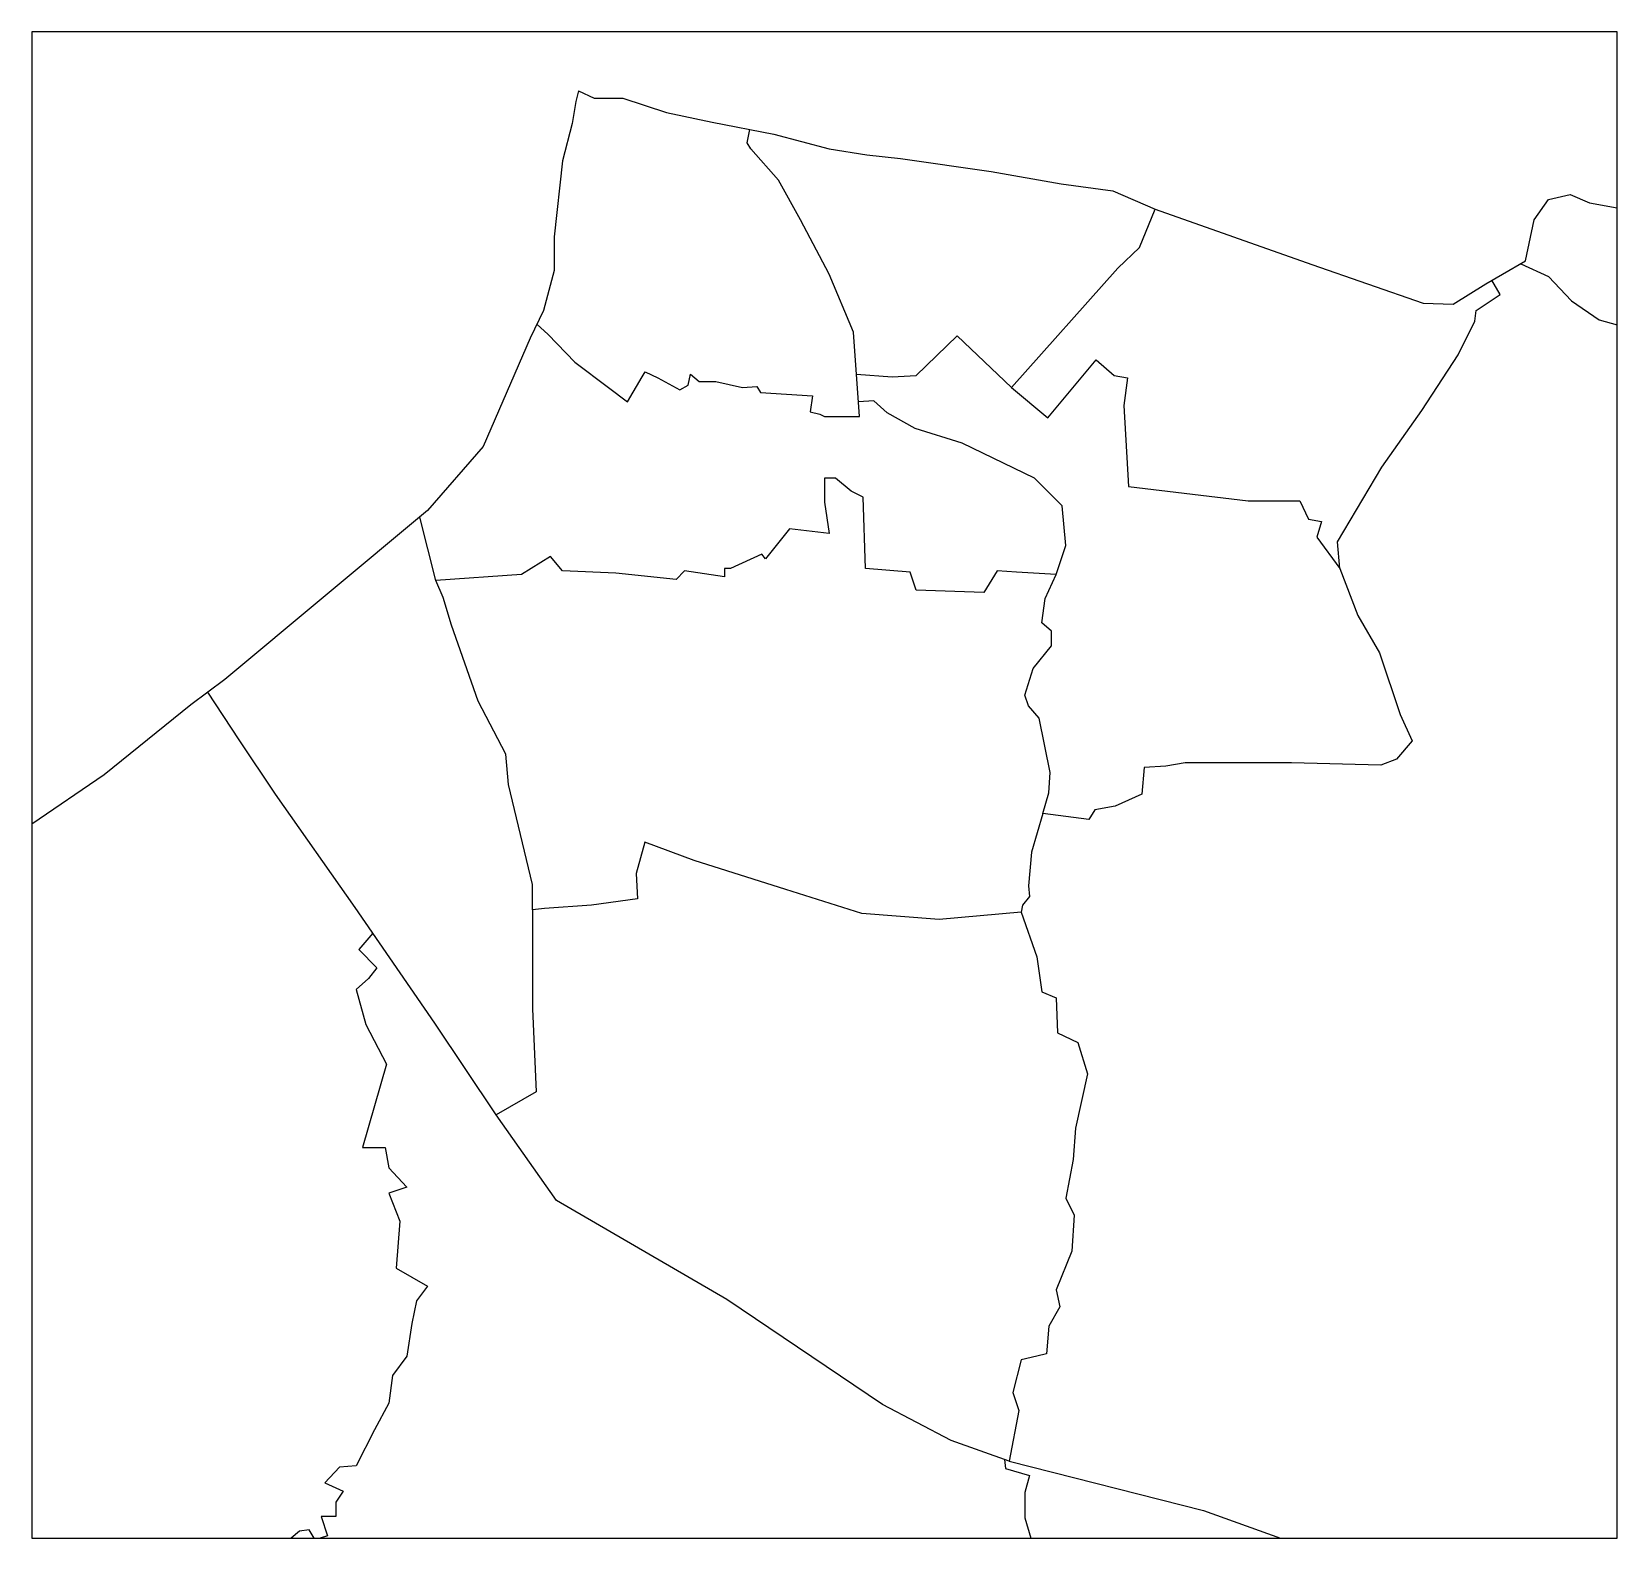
# Model space of a CAD drawing. Header units: millimetres. Extents: x -2888 to 7167, y -634 to 4310.
# Drawn here: x -1025.4 to -825.6, y -633.6 to -443.6 of the extents above; entities that cross this region are included whole.
import ezdxf

# ---------------------------------------------------------------- set-up
doc = ezdxf.new("R2010")
doc.units = ezdxf.units.MM
doc.header["$MEASUREMENT"] = 0

msp = doc.modelspace()

# ---------------------------------------------------------------- linework, layer by layer
at = {"ltscale": 100}
for points in [[(-825.55948, -443.58915), (-1025.44738, -443.58915), (-1025.44738, -633.58915), (-825.55948, -633.58915)], [(-1025.44738, -633.58915), (-825.55948, -633.58915), (-825.55948, -443.58915), (-1025.44738, -443.58915)]]:
    msp.add_lwpolyline(points, close=True, dxfattribs=at)
for points in [[(-956.53626, -451.04311), (-956.8405, -452.41221), (-957.29687, -455.1504), (-958.51384, -459.86617), (-959.57869, -469.44984), (-959.57869, -473.70925), (-960.94779, -478.72926), (-962.62113, -482.22806), (-968.55387, -495.91901), (-975.55147, -503.98146), (-1001.10791, -525.2785), (-1005.36732, -528.47306), (-1016.32008, -537.29611), (-1025.44738, -543.5331)], [(-956.53626, -451.04311), (-954.55868, -451.95584), (-950.90776, -451.95584), (-945.43137, -453.78131), (-939.65075, -454.99828), (-931.89254, -456.5195), (-924.89495, -458.34496), (-920.17917, -459.10556), (-915.91977, -459.56193), (-904.51064, -461.23527), (-895.68758, -462.75648), (-889.14635, -463.66922), (-883.82209, -465.95104), (-864.04627, -472.94864), (-850.05107, -477.81653), (-846.24803, -477.96865), (-842.14074, -475.38259), (-840.01104, -474.16561), (-837.12073, -472.49227), (-836.05588, -467.32014), (-834.23042, -464.73407), (-831.49223, -464.12558), (-829.05828, -465.19043), (-825.55948, -465.79892)], [(-961.78446, -480.47866), (-960.3393, -481.7717), (-956.99262, -485.2705), (-952.73322, -488.46505), (-950.34795, -490.254), (-948.47381, -487.09596), (-948.10037, -486.46669), (-946.49623, -487.24808), (-943.75804, -488.76929), (-942.69318, -488.16081), (-942.38894, -486.79171), (-941.32409, -487.70444), (-939.19438, -487.70444), (-935.84771, -488.46505), (-934.02225, -488.31293), (-933.56588, -489.07354), (-927.02465, -489.5299), (-927.32889, -491.50749), (-926.11192, -491.81173), (-925.50343, -492.11597), (-921.0919, -492.11597), (-921.85251, -481.46745), (-924.89495, -474.16561), (-928.54587, -467.32014), (-931.28406, -462.30012), (-934.78286, -458.34496), (-935.23922, -457.58435), (-934.91425, -455.927)], [(-921.47221, -486.79171), (-916.98462, -487.09596), (-913.94218, -486.94383), (-908.77005, -481.92382), (-901.92457, -488.46505), (-888.53786, -473.405), (-885.79967, -470.81893), (-883.82209, -465.95104)], [(-837.72637, -472.84291), (-834.23042, -474.46986), (-831.3401, -477.51229), (-827.84131, -479.94624), (-825.55948, -480.55472)], [(-901.92457, -488.46505), (-897.36092, -492.26809), (-891.27605, -484.96625), (-888.99423, -486.94383), (-887.32089, -487.24808), (-887.77725, -490.74688), (-887.16877, -500.93903), (-872.10872, -502.76449), (-865.56749, -502.76449), (-864.50263, -505.04632), (-862.82929, -505.35056), (-863.43778, -507.32814), (-860.54747, -511.28331), (-860.85171, -507.93663), (-855.22321, -498.50508), (-850.20319, -491.35536), (-845.63954, -484.35777), (-843.50984, -480.09836), (-843.35772, -478.72926), (-840.31528, -476.75168), (-841.35439, -474.93324)], [(-860.54747, -511.28331), (-858.26564, -517.21605), (-855.52745, -521.93182), (-852.94138, -529.69003), (-851.42017, -533.03671), (-853.39775, -535.31853), (-855.37533, -536.07914), (-866.63234, -535.7749), (-880.01905, -535.7749), (-882.45299, -536.23126), (-885.19118, -536.38338), (-885.49543, -539.73006), (-888.8421, -541.25128), (-891.42817, -541.70764), (-892.18878, -542.92462), (-897.96941, -542.16401), (-897.2088, -539.57794), (-897.05668, -536.99187), (-898.42577, -530.1464), (-899.79487, -528.62518), (-900.25123, -527.25608), (-899.18638, -523.90941), (-896.90455, -521.01909), (-896.90455, -519.19363), (-898.12153, -518.12878), (-897.66516, -515.08635), (-896.29607, -512.04391), (-895.07909, -508.39299), (-895.53546, -503.37298), (-899.03426, -499.87418), (-908.16156, -495.46265), (-914.09431, -493.63719), (-917.5931, -491.65961), (-919.26644, -490.13839), (-921.22318, -490.27816)], [(-896.29607, -512.04391), (-901.31608, -511.73967), (-903.75003, -511.58755), (-905.42337, -514.32574), (-913.94218, -514.0215), (-914.70279, -511.73967), (-920.33129, -511.28331), (-920.63554, -502.30813), (-922.15676, -501.54752), (-924.13434, -499.87418), (-925.50343, -499.87418), (-925.50343, -502.91661), (-924.89495, -506.87178), (-929.91496, -506.26329), (-932.9574, -510.06633), (-933.41376, -509.45784), (-937.36892, -511.28331), (-938.12953, -511.28331), (-938.12953, -512.34816), (-943.14955, -511.58755), (-944.2144, -512.6524), (-951.82049, -511.89179), (-958.51384, -511.58755), (-960.03506, -509.76209), (-963.68598, -512.04391), (-974.48662, -512.80452), (-976.53901, -504.80442)], [(-897.96941, -542.16401), (-899.40826, -547.05613), (-899.79487, -551.29131), (-899.64274, -552.66041), (-900.55547, -553.72526), (-900.7076, -554.63799), (-911.05187, -555.55072), (-920.78766, -554.79011), (-930.37133, -551.74768), (-941.93258, -548.09675), (-948.16956, -545.81493), (-949.23442, -549.77009), (-949.08229, -552.96465), (-954.86292, -553.72526), (-960.79567, -554.18162), (-962.31688, -554.33374), (-962.31688, -551.13919), (-965.35932, -538.51309), (-965.66356, -534.71005), (-969.16236, -528.01669), (-972.50904, -518.43302), (-973.57389, -514.93423), (-974.48662, -512.80452)], [(-962.31688, -554.33374), (-962.31688, -566.80772), (-961.86052, -577.30412), (-966.88053, -580.19443), (-974.63874, -568.63318), (-984.67877, -554.0295), (-994.7188, -539.73006), (-999.28245, -532.88459), (-1003.23762, -526.87578)], [(-900.7076, -554.63799), (-898.73001, -560.26649), (-898.12153, -564.67802), (-896.29607, -565.43863), (-896.14395, -569.85016), (-893.55788, -571.06713), (-892.3409, -575.02229), (-893.86212, -581.86777), (-894.16636, -585.82293), (-895.07909, -590.69083), (-894.01424, -592.82053), (-894.31849, -597.38418), (-896.29607, -602.25208), (-895.8397, -604.38178), (-897.2088, -606.81573), (-897.51304, -610.31453), (-898.73001, -610.61877), (-900.7076, -611.07514), (-901.77245, -615.18242), (-901.01184, -617.46425), (-902.22881, -623.85336), (-909.53065, -621.26729), (-918.20159, -616.70364), (-937.82529, -603.46905), (-959.27445, -590.99507), (-966.88053, -580.19443)], [(-982.45505, -557.264), (-984.22241, -559.35376), (-981.94058, -561.63559), (-983.00543, -563.00468), (-984.52665, -564.37378), (-983.30968, -568.78531), (-980.72361, -573.80532), (-983.76604, -584.30172), (-980.87573, -584.30172), (-980.41936, -586.88779), (-978.13754, -589.32173), (-980.41936, -590.08234), (-979.05027, -593.58114), (-979.50663, -599.51389), (-975.55147, -601.79571), (-976.92056, -603.62117), (-977.52905, -606.51149), (-978.13754, -610.61877), (-979.963, -613.05272), (-980.41936, -616.55152), (-982.24482, -619.89819), (-984.52665, -624.46185), (-986.65635, -624.61397), (-988.48181, -626.59155), (-986.19999, -627.6564), (-987.11272, -629.0255), (-987.11272, -630.85096), (-988.93818, -630.85096), (-988.17757, -633.2849), (-989.0903, -633.58915)], [(-902.81735, -623.64492), (-902.68518, -624.76609), (-899.64274, -625.67882), (-900.25123, -627.80852), (-900.25123, -631.00308), (-899.49062, -633.58915)], [(-902.22881, -623.85336), (-877.73722, -630.09035), (-868.00143, -633.58915)], [(-989.85091, -633.58915), (-990.4594, -632.52429), (-991.67637, -632.67642), (-992.74122, -633.58915)]]:
    msp.add_lwpolyline(points, dxfattribs=at)

doc.saveas('drawing.dxf')
